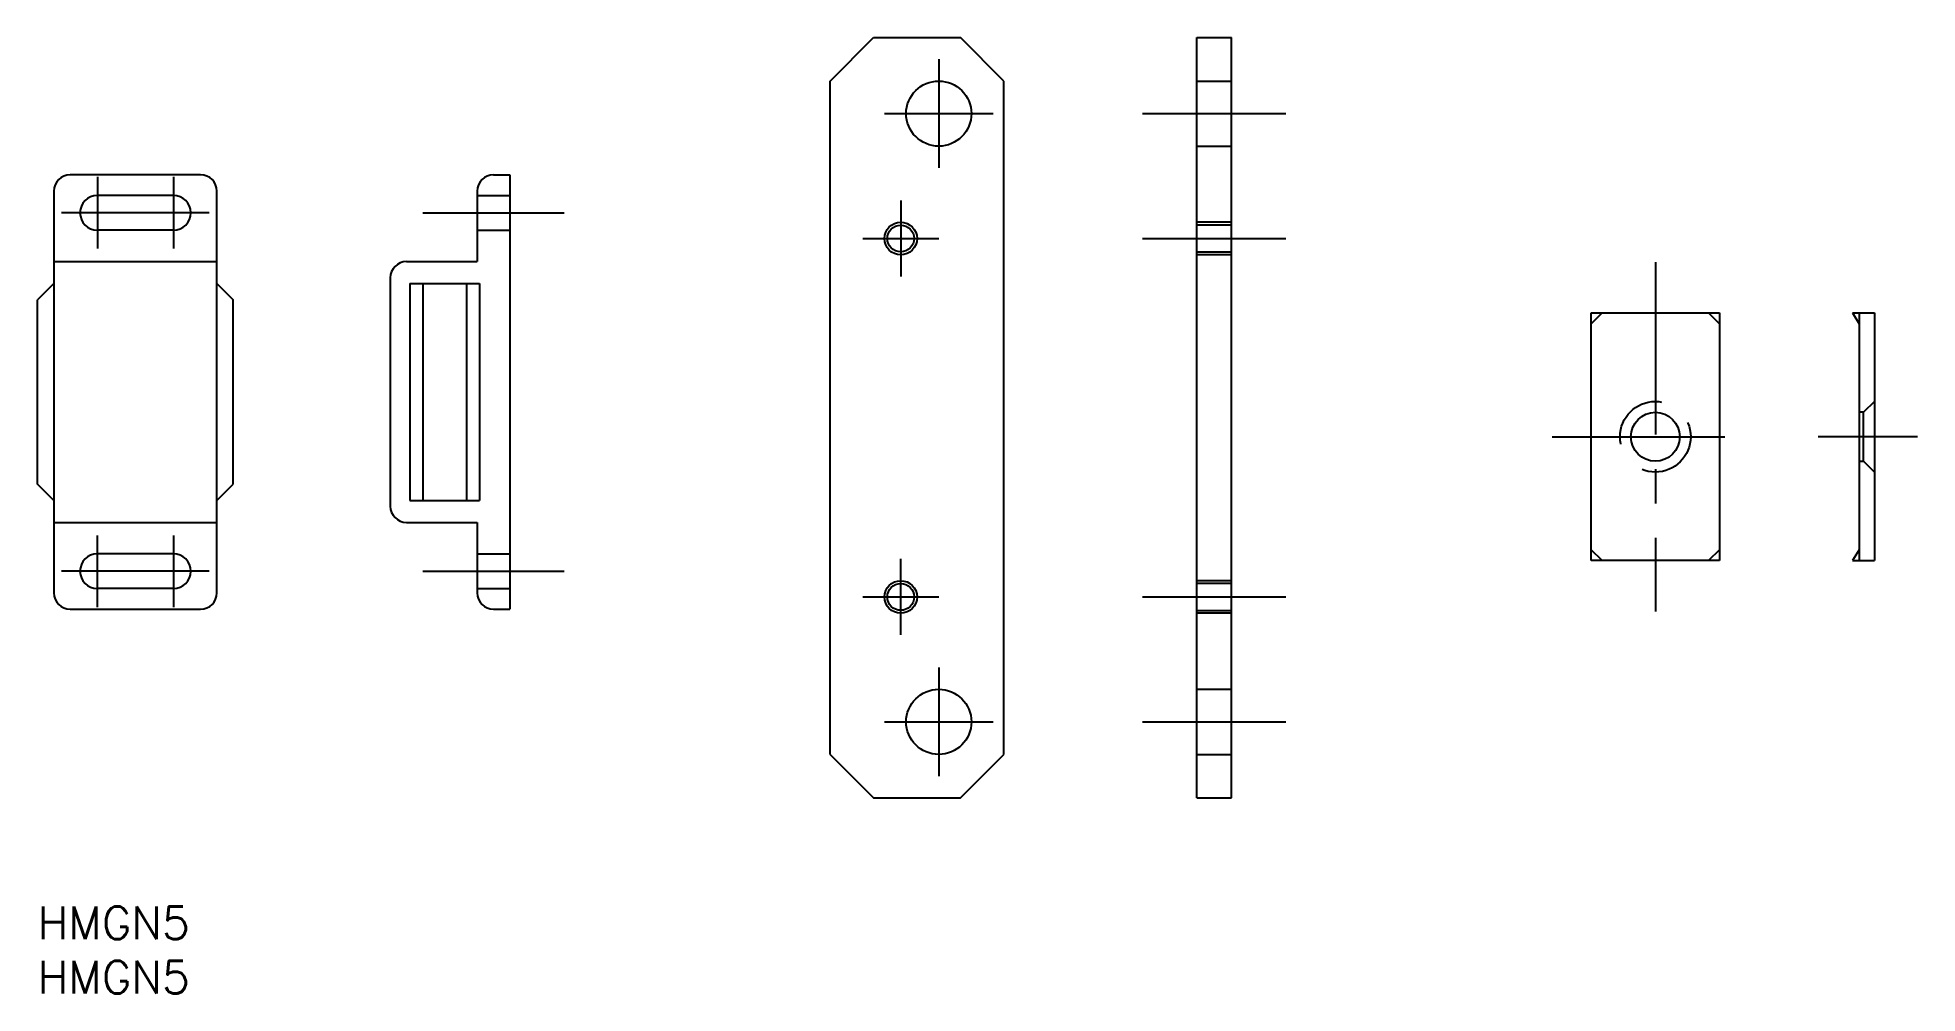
# Model space of a CAD drawing. Extents: x 0 to 173, y -8 to 80.
import ezdxf

# ---------------------------------------------------------------- set-up
doc = ezdxf.new("R2010")
doc.units = 0
doc.header["$LTSCALE"] = 0.5
doc.linetypes.add('CENTER', pattern=[50.8, 31.75, -6.35, 6.35, -6.35])
doc.linetypes.add('DASHED', pattern=[19.05, 12.7, -6.35])
for name, color, linetype in [('MSM_CENTER', 1, 'CENTER'), ('MSM_CONTINUOUS', 7, 'CONTINUOUS'), ('MSM_DASHED', 4, 'DASHED'), ('MSM_NARROW', 5, 'CONTINUOUS'), ('MSM_PART_NUMBER', 7, 'CONTINUOUS')]:
    doc.layers.add(name, color=color, linetype=linetype)
doc.styles.get("Standard").update_dxf_attribs({"font": 'txt.shx', "height": 3, "bigfont": 'bigfont.shx'})

# ---------------------------------------------------------------- blocks, each defined once
blk = doc.blocks.new('*U6')
at = {"layer": 'MSM_PART_NUMBER'}
blk.add_text('HMGN5', height=3, dxfattribs=at).set_placement((0, -3))
blk = doc.blocks.new('*U7')
at = {"layer": 'MSM_PART_NUMBER'}
blk.add_text('HMGN5', height=3, dxfattribs=at).set_placement((0, -8))

msp = doc.modelspace()

# ---------------------------------------------------------------- linework, layer by layer
at = {"layer": 'MSM_CENTER'}
for p, q in [((82.91, 78), (82.91, 68)), ((77.91, 73), (87.91, 73)), ((101.65, 73), (114.85, 73)), ((5.5, 67.17), (5.5, 60.57)), ((12.5, 67.17), (12.5, 60.57)), ((79.41, 65), (79.41, 58)), ((15.8, 63.87), (2.2, 63.87)), ((35.45, 63.87), (48.45, 63.87)), ((75.91, 61.5), (82.91, 61.5)), ((101.65, 61.5), (114.85, 61.5)), ((148.84, 59.33), (148.84, 27.17)), ((139.36, 43.25), (158.32, 43.25)), ((172.95, 43.25), (163.83, 43.25)), ((5.5, 27.57), (5.5, 34.17)), ((12.5, 34.17), (12.5, 27.57)), ((79.41, 25), (79.41, 32)), ((15.8, 30.87), (2.2, 30.87)), ((35.45, 30.87), (48.45, 30.87)), ((75.91, 28.5), (82.91, 28.5)), ((101.65, 28.5), (114.85, 28.5)), ((82.91, 22), (82.91, 12)), ((77.91, 17), (87.91, 17)), ((101.65, 17), (114.85, 17))]:
    msp.add_line(p, q, dxfattribs=at)
at = {"layer": 'MSM_CONTINUOUS'}
for p, q in [((72.91, 76), (76.91, 80)), ((76.91, 80), (84.91, 80)), ((88.91, 76), (84.91, 80)), ((106.65, 10), (106.65, 80)), ((106.65, 80), (109.85, 80)), ((109.85, 10), (109.85, 80)), ((72.91, 14), (72.91, 76)), ((88.91, 14), (88.91, 76)), ((106.65, 76), (109.85, 76)), ((1.5, 65.87), (1.5, 28.87)), ((15, 67.37), (3, 67.37)), ((16.5, 28.87), (16.5, 65.87)), ((40.45, 65.87), (40.45, 59.37)), ((41.95, 67.37), (43.45, 67.37)), ((43.45, 67.37), (43.45, 27.37)), ((12.5, 65.47), (5.5, 65.47)), ((12.5, 62.27), (5.5, 62.27)), ((1.5, 59.37), (16.5, 59.37)), ((33.95, 59.37), (40.45, 59.37)), ((1.5, 57.37), (0, 55.87)), ((16.5, 57.37), (18, 55.87)), ((32.45, 57.87), (32.45, 36.87)), ((34.25, 57.37), (40.65, 57.37)), ((34.25, 57.37), (34.25, 37.37)), ((35.45, 57.37), (35.45, 37.37)), ((39.45, 57.37), (39.45, 37.37)), ((40.65, 57.37), (40.65, 37.37)), ((0, 38.87), (0, 55.87)), ((18, 38.87), (18, 55.87)), ((142.94, 31.85), (142.94, 54.65)), ((142.94, 53.65), (143.94, 54.65)), ((142.94, 54.65), (154.74, 54.65)), ((153.74, 54.65), (154.74, 53.65)), ((154.74, 54.65), (154.74, 31.85)), ((166.99, 54.65), (168.99, 54.65)), ((166.99, 54.65), (167.59, 53.65)), ((167.59, 53.65), (167.59, 32.85)), ((168.99, 54.65), (168.99, 31.85)), ((1.5, 37.37), (0, 38.87)), ((16.5, 37.37), (18, 38.87)), ((34.25, 37.37), (40.65, 37.37)), ((1.5, 35.37), (16.5, 35.37)), ((33.95, 35.37), (40.45, 35.37)), ((40.45, 35.37), (40.45, 28.87)), ((12.5, 32.47), (5.5, 32.47)), ((143.94, 31.85), (142.94, 32.85)), ((154.74, 31.85), (142.94, 31.85)), ((154.74, 32.85), (153.74, 31.85)), ((167.59, 32.85), (166.99, 31.85)), ((166.99, 31.85), (168.99, 31.85)), ((12.5, 29.27), (5.5, 29.27)), ((3, 27.37), (15, 27.37)), ((41.95, 27.37), (43.45, 27.37)), ((72.91, 14), (76.91, 10)), ((84.91, 10), (88.91, 14)), ((106.65, 14), (109.85, 14)), ((76.91, 10), (84.91, 10)), ((80.91, 10), (80.91, 10)), ((106.65, 10), (109.85, 10))]:
    msp.add_line(p, q, dxfattribs=at)
for centre, radius in [((82.91, 73), 3), ((79.41, 61.5), 1.23), ((148.84, 43.25), 2.25), ((79.41, 28.5), 1.23), ((82.91, 17), 3)]:
    msp.add_circle(centre, radius, dxfattribs=at)
for centre, radius, start, end in [((3, 65.87), 1.5, 90, 180), ((15, 65.87), 1.5, 0, 90), ((41.95, 65.87), 1.5, 90, 180), ((5.5, 63.87), 1.6, 90, 270), ((12.5, 63.87), 1.6, 270, 90), ((33.95, 57.87), 1.5, 90, 180), ((33.95, 36.87), 1.5, 180, 270), ((5.5, 30.87), 1.6, 90, 270), ((12.5, 30.87), 1.6, 270, 90), ((3, 28.87), 1.5, 180, 270), ((15, 28.87), 1.5, 270, 0), ((41.95, 28.87), 1.5, 180, 270)]:
    msp.add_arc(centre, radius, start, end, dxfattribs=at)
at = {"layer": 'MSM_DASHED'}
for p, q in [((106.65, 70), (109.85, 70)), ((40.45, 65.47), (43.45, 65.47)), ((40.45, 62.27), (43.45, 62.27)), ((109.85, 63), (106.65, 63)), ((106.65, 62.75), (109.85, 62.75)), ((109.85, 60.25), (106.65, 60.25)), ((109.85, 60), (106.65, 60)), ((167.59, 54.65), (167.59, 53.65)), ((167.99, 45.5), (167.59, 45.5)), ((168.99, 46.5), (167.99, 45.5)), ((167.99, 41), (167.99, 45.5)), ((167.59, 41), (167.99, 41)), ((167.99, 41), (168.99, 40)), ((40.45, 32.47), (43.45, 32.47)), ((167.59, 32.85), (167.59, 31.85)), ((109.85, 30), (106.65, 30)), ((109.85, 29.75), (106.65, 29.75)), ((40.45, 29.27), (43.45, 29.27)), ((106.65, 27.25), (109.85, 27.25)), ((109.85, 27), (106.65, 27)), ((106.65, 20), (109.85, 20))]:
    msp.add_line(p, q, dxfattribs=at)
msp.add_circle((148.84, 43.25), 3.25, dxfattribs=at)
at = {"layer": 'MSM_NARROW'}
for centre in [(79.41, 61.5), (79.41, 28.5)]:
    msp.add_circle(centre, 1.5, dxfattribs=at)

# ---------------------------------------------------------------- block references
at = {"layer": 'MSM_CONTINUOUS'}
for name in ['*U6', '*U7']:
    msp.add_blockref(name, (0, 0), dxfattribs=at)

doc.saveas('drawing.dxf')
